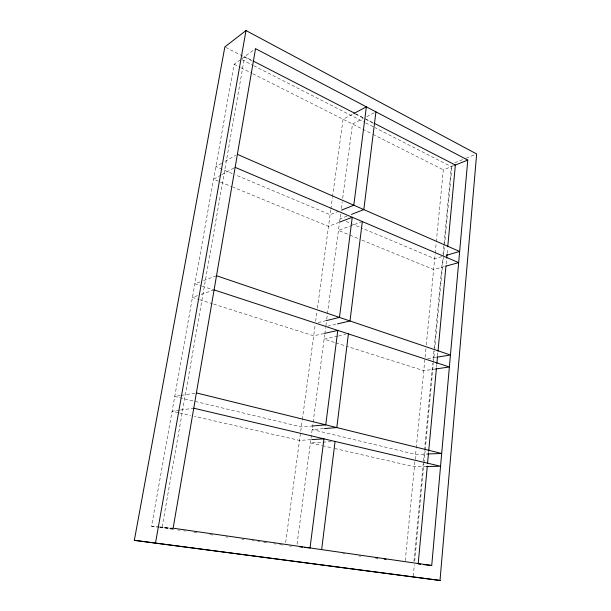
<?xml version="1.0" encoding="UTF-8"?>
<svg xmlns="http://www.w3.org/2000/svg" width="611" height="611" viewBox="0 0 611 611"><rect width="100%" height="100%" fill="white"/><g stroke="black" fill="none" stroke-linecap="round" stroke-linejoin="round"><path stroke-width="0.46" stroke-dasharray="3.06 2.29" d="M428.532 452.866L428.708 450.964M436.498 367.371L436.766 364.523M437.56 355.976L437.919 352.173M446.152 263.83L446.595 259.079M447.122 253.382L447.565 248.631M413.937 561.624L423.37 461.931M423.461 460.984L432.71 363.194M433.069 359.398L434.062 348.95M434.154 348.003L442.685 257.804M443.044 254.008L451.308 166.658L375.017 127.668M413.296 576.089L414.373 564.694M414.732 560.89L423.874 463.993M423.965 463.046L425.134 450.697M425.218 449.749L433.375 363.301M433.466 362.354L434.543 350.951M434.635 350.004L443.418 256.91M443.51 255.963L452.117 164.764M405.276 560.677L416.167 448.772M416.259 447.832L424.897 359.108M425.08 357.221L425.913 348.728M426.279 344.963L435.139 253.962M435.231 253.015L436.239 242.62M436.33 241.673L443.326 169.85L453.805 165.665M297.045 544.218L324.693 334.668M324.808 333.774L325.632 327.534M325.877 325.701L326.625 320.042M326.748 319.095L339.388 223.305M339.502 222.412L340.594 214.155M341.335 208.519L342.206 201.951M342.702 198.193L352.486 124.018L363.369 118.374M285.643 542.56L302.216 420.36M302.346 419.421L315.261 324.151M315.643 321.371L316.918 311.961M317.43 308.196L330.75 209.97M330.872 209.031L332.415 197.689M332.544 196.742L343.046 119.26L353.043 113.936M159.066 527.301L151.536 526.224L234.128 64.3L241.009 59.275M241.773 58.709L255.543 48.659M221.633 163.32L215.828 166.627L234.288 174.387M224.947 161.434L235.724 155.293M221.052 175.074L213.583 179.176L232.012 186.745M221.877 174.624L235.143 167.338M366.722 116.64L374.253 112.73M454.828 162.763L465.307 158.539M466.178 158.188L476.656 153.972M338.884 211.185L330.108 214.698L235.166 174.761M347.04 216.111L339.976 218.845L342.603 219.952M339.074 222.32L328.527 226.36L232.89 187.103M200.072 281.862L194.878 283.794L201.225 285.872M203.532 280.579L216.515 275.752M362.331 221.556L338.448 230.439L349.018 234.777M197.636 295.617L192.442 297.42L198.774 299.428M201.103 294.41L214.087 289.897M441.806 256.628L434.673 258.682L361.017 227.704M444.35 266.556L433.619 269.512L359.596 239.122M318.163 322.577L326.503 320.554M327.549 326.221L336.531 324.12M323.891 333.537L313.68 335.821L213.254 304.011M337.6 336.218L324.105 339.128L334.973 342.572M338.502 336.027L345.704 334.477M180.375 395.561L174.731 396.501L301.322 426.936L310.716 426.134M181.322 395.409L195.444 393.064M427.639 358.665L435.842 357.343M435.658 368.968L423.774 370.694L346.758 346.3M179.626 410.164L172.096 411.211L178.611 412.7M180.573 410.034L193.756 408.217M323.532 428.639L312.175 429.548L415.617 454.416L425.859 454.049M310.793 439.683L299.497 440.416L194.413 416.328M331.277 441.669L310.411 442.914L321.554 445.472M426.547 466.521L414.418 466.758L333.629 448.237M151.536 526.224L159.051 526.903M159.99 526.995L173.134 528.194M172.493 528.683L162.098 527.186L244.637 56.624L252.251 60.542M159.471 526.995L172.653 528.889M160.013 527.438L174.135 529.462M177.9 530.004L179.787 530.272M183.552 530.814L185.439 531.081M193.916 532.296L198.621 532.975M209.924 534.594L214.629 535.267M225.933 536.886L227.819 537.161M241.941 539.185L243.827 539.452M252.297 540.666L254.184 540.941M257.949 541.476L259.835 541.751M263.601 542.293L267.366 542.828M273.957 543.775L275.844 544.042M279.609 544.584L283.374 545.127M289.652 546.028L291.409 546.28M342.87 553.658L344.757 553.925M358.894 555.957L360.78 556.224M179.535 412.914L190.693 415.472M322.486 445.686L332.697 448.023M199.682 299.711L212.345 303.728M335.882 342.855L345.849 346.017M202.126 286.169L213.002 289.729M349.904 235.136L358.718 238.756M346.109 221.434L350.5 223.275M351.371 223.641L360.139 227.33M234.128 64.3L240.077 67.309M240.933 67.737L251.992 73.32M252.847 73.748L361.827 128.73M362.674 129.158L372.015 133.87M372.863 134.298L443.326 169.85M241.933 59.649L252.954 65.278M253.802 65.713L364.843 122.467M365.691 122.903L374.169 127.233M355.495 113.661L373.268 122.803M225.696 47.352L251.992 60.879M355.495 114.089L364.82 118.893M365.676 119.328L373.306 123.254"/><path stroke-width="0.92" d="M440.012 580.45L476.656 153.972L246.012 30.55L224.848 46.917L134.344 540.33L440.012 580.45L134.344 540.33M431.725 565.481L467.774 160.082L255.543 48.659L173.134 528.194L431.725 565.481L423.454 564.579M418.168 564.006L427.295 466.162M427.555 463.314L428.441 453.813M428.708 450.964L436.414 368.318M436.857 363.576L437.476 356.923M438.003 351.226L445.977 265.732M446.679 258.132L447.038 254.329M447.748 246.729L455.355 165.039L374.115 123.239M321.653 549.61L335.065 441.44M348.4 333.889L336.791 427.578L324.479 428.563M362.331 221.556L350.004 320.974L337.425 323.914M375.933 111.866L363.812 209.596L351.455 214.392M155.515 542.965L246.012 30.55M353.876 113.493L366.363 106.841L353.8 205.22L341.511 210.138M454.676 165.314L467.774 160.082M339.953 221.984L352.257 217.264L339.472 317.407L326.503 320.554M446.267 255.337L459.648 251.472L237.381 154.354M446.137 266.068L458.655 262.623L235.143 167.338M324.815 333.331L337.807 330.421L325.747 424.851L311.656 426.058M436.758 357.198L450.437 354.999L216.515 275.752M435.658 368.968L449.375 366.967L214.087 289.897M311.732 439.622L323.96 438.835L310.029 547.937L304.522 547.372M426.791 454.011L441.684 453.477L196.383 392.904M426.547 466.521L440.546 466.246L193.756 408.217M299.94 546.898L302.689 547.181M418.863 564.083L420.704 564.281M375.65 557.889L377.545 558.164M384.159 559.111L386.045 559.386M253.099 60.978L354.655 113.226"/></g></svg>
